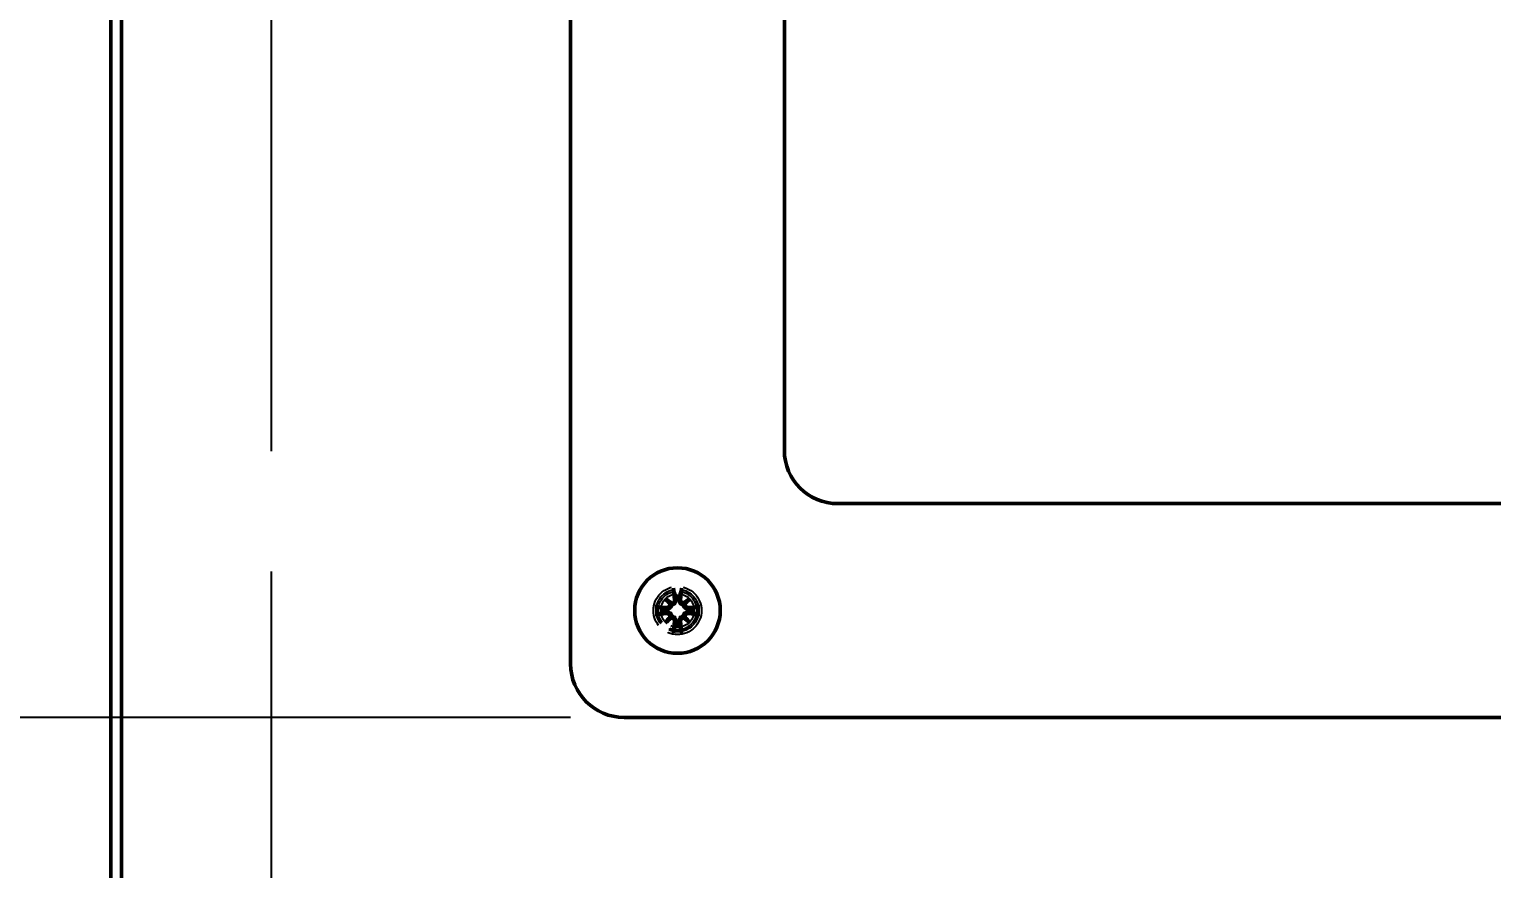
# Model space of a CAD drawing. Header units: millimetres. Extents: x 0 to 4200, y 0 to 2970.
# Drawn here: x 655.6 to 792.4, y 2121 to 2199.6 of the extents above; entities that cross this region are included whole.
import ezdxf

# ---------------------------------------------------------------- set-up
doc = ezdxf.new("R2010")
doc.units = ezdxf.units.MM
doc.header["$LTSCALE"] = 10
doc.linetypes.add('DASHED', pattern=[0.2067, 0.1654, -0.0413])
doc.layers.add('Co ban', color=7, linetype='Continuous', lineweight=50)
doc.layers.add('Dimension (ANSI)', color=7, linetype='Continuous', lineweight=25)
doc.layers.add('Manh', color=7, linetype='DASHED', lineweight=25, true_color=0x008000)
doc.styles.add('StandardAM_ANSI', font='')
doc.styles.get('StandardAM_ANSI').set_extended_font_data('VNI-Helve-Condense')
doc.dimstyles.new('Default - mm (ANSI)', dxfattribs={"dimscale": 10, "dimtxt": 5, "dimasz": 4, "dimexe": 2, "dimexo": 0.5, "dimgap": 0.8, "dimtad": 1, "dimtoh": 1, "dimdec": 0, "dimrnd": 1e-08, "dimzin": 4, "dimdsep": 46, "dimtxsty": 'StandardAM_ANSI', "dimcen": 0.09, "dimdle": 10, "dimclrd": 256, "dimclre": 256, "dimclrt": 256, "dimadec": 1, "dimazin": 1, "dimtfac": 0.61, "dimtofl": 0, "dimtmove": 0, "dimatfit": 3, "dimldrblk": 'DOT', "dimfxl": 1, "dimtolj": 1, "dimtzin": 4, "dimlwd": -1, "dimlwe": -1, "dimarcsym": 0})

# ---------------------------------------------------------------- blocks, each defined once
blk = doc.blocks.new('*D6')
at = {"layer": 'Defpoints', "color": 0, "transparency": 16777216}
for p in [(711.27, 2275.2), (560.53, 2135.2), (711.27, 2135.2)]:
    blk.add_point(p, dxfattribs=at)
at = {"layer": 'Dimension (ANSI)', "transparency": 16777216}
for p, q in [((706.27, 2275.2), (540.53, 2275.2)), ((560.53, 2235.2), (560.53, 2175.2)), ((706.27, 2135.2), (540.53, 2135.2))]:
    blk.add_line(p, q, dxfattribs=at)
for points in [[(553.86, 2235.2), (567.19, 2235.2), (560.53, 2275.2)], [(553.86, 2175.2), (567.19, 2175.2), (560.53, 2135.2)]]:
    blk.add_solid(points, dxfattribs=at)
at = {"layer": 'Dimension (ANSI)', "color": 150, "true_color": 0x0080ff, "transparency": 16777216, "insert": (501.46, 2159), "char_height": 50, "attachment_point": 1, "rotation": 90, "style": 'StandardAM_ANSI'}
blk.add_mtext('\\A1;140', dxfattribs=at)
blk = doc.blocks.new('_Dot')
at = {"color": 0, "linetype": 'ByBlock', "lineweight": -2}
blk.add_line((-0.5, 0), (-1, 0), dxfattribs=at)
at = {"color": 0, "linetype": 'ByBlock', "const_width": 0.5}
blk.add_lwpolyline([(-0.25, 0, 1), (0.25, 0, 1)], format="xyb", close=True, dxfattribs=at)
blk = doc.blocks.new('*D11')
at = {"layer": 'Defpoints', "color": 0, "transparency": 16777216}
for p in [(664.27, 2558.2), (444.27, 1852.2), (664.27, 1852.2)]:
    blk.add_point(p, dxfattribs=at)
at = {"layer": 'Dimension (ANSI)', "transparency": 16777216}
for p, q in [((659.27, 2558.2), (424.27, 2558.2)), ((444.27, 2518.2), (444.27, 1892.2)), ((659.27, 1852.2), (424.27, 1852.2))]:
    blk.add_line(p, q, dxfattribs=at)
for points in [[(437.61, 2518.2), (450.94, 2518.2), (444.27, 2558.2)], [(437.61, 1892.2), (450.94, 1892.2), (444.27, 1852.2)]]:
    blk.add_solid(points, dxfattribs=at)
at = {"layer": 'Dimension (ANSI)', "color": 150, "true_color": 0x0080ff, "transparency": 16777216, "insert": (385.21, 2156.4), "char_height": 50, "attachment_point": 1, "rotation": 90, "style": 'StandardAM_ANSI'}
blk.add_mtext('\\A1;706', dxfattribs=at)

msp = doc.modelspace()

# ---------------------------------------------------------------- linework, layer by layer
at = {"layer": 'Co ban'}
for p, q in [((663.27, 2025.94), (663.27, 2384.46)), ((664.27, 2025.94), (664.27, 2384.46)), ((664.27, 2384.46), (664.27, 2025.94)), ((706.27, 2140.2), (706.27, 2270.2)), ((726.27, 2160.2), (726.27, 2250.2)), ((921.27, 2155.2), (731.27, 2155.2)), ((715.11, 2146.36), (715.6, 2145.87)), ((715.6, 2145.87), (715.74, 2145.73)), ((716.95, 2145.87), (716.81, 2145.73)), ((717.43, 2146.36), (716.95, 2145.87)), ((715.11, 2144.04), (715.6, 2144.52)), ((715.6, 2144.52), (715.74, 2144.66)), ((716.95, 2144.52), (716.81, 2144.66)), ((717.43, 2144.04), (716.95, 2144.52)), ((1821.27, 2135.2), (711.27, 2135.2))]:
    msp.add_line(p, q, dxfattribs=at)
msp.add_circle((716.27, 2145.2), 4, dxfattribs=at)
for centre, radius, start, end in [((731.27, 2160.2), 5, 180, 270), ((716.27, 2145.2), 1.34, 82.3918, 97.6082), ((716.27, 2145.2), 1.34, 172.3918, 187.6082), ((716.27, 2145.2), 1.34, 352.3918, 7.6082), ((716.27, 2145.2), 1.34, 262.3918, 277.6082), ((711.27, 2140.2), 5, 180, 270)]:
    msp.add_arc(centre, radius, start, end, dxfattribs=at)
for centre, major_axis, ratio, start_param, end_param in [((716.68, 2145.25), (0.78, -6.44), 0.087156, 4.378084, 4.547777), ((715.87, 2145.25), (0.78, 6.44), 0.087156, 4.877001, 5.046694), ((716.23, 2144.79), (-6.44, 0.78), 0.087156, 4.877001, 5.046694), ((717, 2145.82), (-4.2, 4.86), 0.173648, 1.313224, 1.430376), ((715.65, 2144.47), (4.86, -4.2), 0.173648, 1.711217, 1.828368), ((715.37, 2145.86), (-0.188, -0.163), 0.868224, 2.023807, 2.409971), ((715.61, 2146.1), (-0.163, -0.188), 0.868224, 0.731621, 1.117785), ((716.9, 2144.47), (4.86, 4.2), 0.173648, 1.313224, 1.430376), ((716.94, 2146.1), (-0.163, 0.188), 0.868224, 2.023807, 2.409971), ((717.18, 2145.86), (-0.188, 0.163), 0.868224, 0.731621, 1.117785), ((715.55, 2145.82), (-4.2, -4.86), 0.173648, 1.711217, 1.828368), ((716.32, 2144.79), (-6.44, -0.78), 0.087156, 4.378084, 4.547777), ((716.23, 2145.6), (6.44, 0.78), 0.087156, 4.378084, 4.547777), ((717, 2144.57), (4.2, 4.86), 0.173648, 1.711217, 1.828368), ((715.65, 2145.92), (-4.86, -4.2), 0.173648, 1.313224, 1.430376), ((715.37, 2144.54), (0.188, -0.163), 0.868224, 0.731621, 1.117785), ((715.61, 2144.29), (0.163, -0.188), 0.868224, 2.023807, 2.409971), ((716.68, 2145.15), (-0.78, -6.44), 0.087156, 4.877001, 5.046694), ((715.87, 2145.15), (-0.78, 6.44), 0.087156, 4.378084, 4.547777), ((716.94, 2144.29), (0.163, 0.188), 0.868224, 0.731621, 1.117785), ((716.9, 2145.92), (-4.86, 4.2), 0.173648, 1.711217, 1.828368), ((717.18, 2144.54), (0.188, 0.163), 0.868224, 2.023807, 2.409971), ((715.55, 2144.57), (4.2, -4.86), 0.173648, 1.313224, 1.430376), ((716.32, 2145.6), (6.44, -0.78), 0.087156, 4.877001, 5.046694)]:
    msp.add_ellipse(centre, major_axis=major_axis, ratio=ratio, start_param=start_param, end_param=end_param, dxfattribs=at)
for points, knots in [([(715.92, 2147.09), (715.92, 2147.1), (715.92, 2147.11), (715.91, 2147.14), (715.91, 2147.16), (715.9, 2147.2), (715.9, 2147.22), (715.9, 2147.26), (715.89, 2147.28), (715.89, 2147.29)], [0.05658644, 0.05658644, 0.05658644, 0.05658644, 0.06161587, 0.06161587, 0.06775669, 0.06775669, 0.07390904, 0.07390904, 0.07912293, 0.07912293, 0.07912293, 0.07912293]), ([(716.66, 2147.29), (716.65, 2147.28), (716.65, 2147.26), (716.65, 2147.22), (716.64, 2147.2), (716.64, 2147.16), (716.63, 2147.14), (716.63, 2147.11), (716.63, 2147.1), (716.62, 2147.09)], [0.01947687, 0.01947687, 0.01947687, 0.01947687, 0.02469076, 0.02469076, 0.03084311, 0.03084311, 0.03698394, 0.03698394, 0.04201336, 0.04201336, 0.04201336, 0.04201336]), ([(714.18, 2145.58), (714.19, 2145.58), (714.21, 2145.58), (714.25, 2145.57), (714.27, 2145.57), (714.31, 2145.56), (714.33, 2145.56), (714.36, 2145.55), (714.37, 2145.55), (714.38, 2145.55)], [0.01947687, 0.01947687, 0.01947687, 0.01947687, 0.02469076, 0.02469076, 0.03084311, 0.03084311, 0.03698394, 0.03698394, 0.04201336, 0.04201336, 0.04201336, 0.04201336]), ([(715.74, 2145.73), (715.74, 2145.71), (715.73, 2145.68), (715.72, 2145.62), (715.7, 2145.58), (715.66, 2145.51), (715.63, 2145.47), (715.57, 2145.41), (715.53, 2145.39), (715.46, 2145.35), (715.42, 2145.34), (715.33, 2145.32), (715.28, 2145.32), (715.24, 2145.33), (715.23, 2145.33), (715.23, 2145.33), (715.22, 2145.33)], [-0.07279593, -0.07279593, -0.07279593, -0.07279593, -0.06545108, -0.06545108, -0.05320296, -0.05320296, -0.04095485, -0.04095485, -0.02870674, -0.02870674, -0.01435337, -0.01435337, 0, 0, 0, 0.00217911, 0.00217911, 0.00217911, 0.00217911]), ([(715.58, 2145.78), (715.58, 2145.78), (715.58, 2145.78), (715.58, 2145.74), (715.57, 2145.7), (715.54, 2145.62), (715.51, 2145.59), (715.46, 2145.54), (715.43, 2145.51), (715.35, 2145.48), (715.31, 2145.47), (715.26, 2145.47), (715.25, 2145.47), (715.24, 2145.47)], [0.02262944, 0.02262944, 0.02262944, 0.02262944, 0.02319765, 0.02319765, 0.0345489, 0.0345489, 0.04590016, 0.04590016, 0.05733835, 0.05733835, 0.06877655, 0.06877655, 0.07249221, 0.07249221, 0.07249221, 0.07249221]), ([(716, 2146.23), (716, 2146.2), (716, 2146.16), (715.97, 2146.08), (715.95, 2146.04), (715.91, 2145.98), (715.88, 2145.95), (715.81, 2145.91), (715.77, 2145.9), (715.72, 2145.9), (715.7, 2145.89), (715.69, 2145.89)], [0, 0, 0, 0, 0.01151442, 0.01151442, 0.02302884, 0.02302884, 0.0344178, 0.0344178, 0.04580676, 0.04580676, 0.0498478, 0.0498478, 0.0498478, 0.0498478]), ([(716.14, 2146.25), (716.14, 2146.25), (716.14, 2146.24), (716.15, 2146.19), (716.15, 2146.14), (716.13, 2146.05), (716.12, 2146.01), (716.08, 2145.94), (716.06, 2145.9), (716, 2145.84), (715.96, 2145.81), (715.89, 2145.77), (715.85, 2145.75), (715.79, 2145.74), (715.76, 2145.73), (715.74, 2145.73)], [0.18013192, 0.18013192, 0.18013192, 0.18013192, 0.18231103, 0.18231103, 0.1966644, 0.1966644, 0.21101777, 0.21101777, 0.22326588, 0.22326588, 0.23551399, 0.23551399, 0.24776211, 0.24776211, 0.25510696, 0.25510696, 0.25510696, 0.25510696]), ([(716.81, 2145.73), (716.79, 2145.73), (716.76, 2145.74), (716.69, 2145.75), (716.65, 2145.77), (716.58, 2145.81), (716.55, 2145.84), (716.49, 2145.9), (716.47, 2145.94), (716.43, 2146.01), (716.41, 2146.05), (716.4, 2146.14), (716.4, 2146.19), (716.4, 2146.23), (716.4, 2146.24), (716.4, 2146.25), (716.41, 2146.25)], [-0.07279593, -0.07279593, -0.07279593, -0.07279593, -0.06545108, -0.06545108, -0.05320296, -0.05320296, -0.04095485, -0.04095485, -0.02870674, -0.02870674, -0.01435337, -0.01435337, 0, 0, 0, 0.00217911, 0.00217911, 0.00217911, 0.00217911]), ([(716.86, 2145.89), (716.86, 2145.89), (716.86, 2145.89), (716.82, 2145.9), (716.78, 2145.9), (716.7, 2145.93), (716.67, 2145.96), (716.61, 2146.01), (716.59, 2146.04), (716.56, 2146.12), (716.55, 2146.16), (716.55, 2146.21), (716.55, 2146.22), (716.55, 2146.23)], [0.02262869, 0.02262869, 0.02262869, 0.02262869, 0.02311382, 0.02311382, 0.03450698, 0.03450698, 0.04590014, 0.04590014, 0.05733833, 0.05733833, 0.06877652, 0.06877652, 0.07249219, 0.07249219, 0.07249219, 0.07249219]), ([(717.33, 2145.33), (717.32, 2145.33), (717.32, 2145.33), (717.27, 2145.32), (717.22, 2145.32), (717.13, 2145.34), (717.09, 2145.35), (717.01, 2145.39), (716.98, 2145.41), (716.92, 2145.47), (716.89, 2145.51), (716.85, 2145.58), (716.83, 2145.62), (716.82, 2145.68), (716.81, 2145.71), (716.81, 2145.73)], [0.18013192, 0.18013192, 0.18013192, 0.18013192, 0.18231103, 0.18231103, 0.1966644, 0.1966644, 0.21101777, 0.21101777, 0.22326588, 0.22326588, 0.23551399, 0.23551399, 0.24776211, 0.24776211, 0.25510696, 0.25510696, 0.25510696, 0.25510696]), ([(717.31, 2145.47), (717.27, 2145.47), (717.23, 2145.47), (717.15, 2145.5), (717.12, 2145.52), (717.06, 2145.56), (717.03, 2145.59), (716.99, 2145.66), (716.98, 2145.7), (716.97, 2145.75), (716.97, 2145.77), (716.97, 2145.78)], [0, 0, 0, 0, 0.01151442, 0.01151442, 0.02302884, 0.02302884, 0.0344178, 0.0344178, 0.04580676, 0.04580676, 0.0498478, 0.0498478, 0.0498478, 0.0498478]), ([(718.17, 2145.55), (718.18, 2145.55), (718.19, 2145.55), (718.22, 2145.56), (718.24, 2145.56), (718.27, 2145.57), (718.3, 2145.57), (718.33, 2145.58), (718.35, 2145.58), (718.37, 2145.58)], [0.05658644, 0.05658644, 0.05658644, 0.05658644, 0.06161587, 0.06161587, 0.06775669, 0.06775669, 0.07390904, 0.07390904, 0.07912293, 0.07912293, 0.07912293, 0.07912293]), ([(714.38, 2144.85), (714.37, 2144.84), (714.36, 2144.84), (714.33, 2144.84), (714.31, 2144.83), (714.27, 2144.83), (714.25, 2144.82), (714.21, 2144.82), (714.19, 2144.82), (714.18, 2144.82)], [0.05658644, 0.05658644, 0.05658644, 0.05658644, 0.06161587, 0.06161587, 0.06775669, 0.06775669, 0.07390904, 0.07390904, 0.07912293, 0.07912293, 0.07912293, 0.07912293]), ([(715.22, 2145.07), (715.23, 2145.07), (715.23, 2145.07), (715.28, 2145.07), (715.33, 2145.07), (715.42, 2145.06), (715.46, 2145.04), (715.53, 2145), (715.57, 2144.98), (715.63, 2144.92), (715.66, 2144.89), (715.7, 2144.82), (715.72, 2144.78), (715.73, 2144.71), (715.74, 2144.68), (715.74, 2144.66)], [0.18013192, 0.18013192, 0.18013192, 0.18013192, 0.18231103, 0.18231103, 0.1966644, 0.1966644, 0.21101777, 0.21101777, 0.22326588, 0.22326588, 0.23551399, 0.23551399, 0.24776211, 0.24776211, 0.25510696, 0.25510696, 0.25510696, 0.25510696]), ([(715.24, 2144.92), (715.27, 2144.92), (715.32, 2144.92), (715.39, 2144.9), (715.43, 2144.88), (715.49, 2144.83), (715.52, 2144.8), (715.56, 2144.73), (715.57, 2144.69), (715.58, 2144.64), (715.58, 2144.63), (715.58, 2144.61)], [0, 0, 0, 0, 0.01151442, 0.01151442, 0.02302884, 0.02302884, 0.0344178, 0.0344178, 0.04580676, 0.04580676, 0.0498478, 0.0498478, 0.0498478, 0.0498478]), ([(715.69, 2144.5), (715.69, 2144.5), (715.69, 2144.5), (715.73, 2144.5), (715.77, 2144.49), (715.85, 2144.46), (715.88, 2144.44), (715.93, 2144.38), (715.96, 2144.35), (715.99, 2144.27), (716, 2144.23), (716, 2144.18), (716, 2144.17), (716, 2144.16)], [0.02262944, 0.02262944, 0.02262944, 0.02262944, 0.02319765, 0.02319765, 0.0345489, 0.0345489, 0.04590016, 0.04590016, 0.05733835, 0.05733835, 0.06877655, 0.06877655, 0.07249221, 0.07249221, 0.07249221, 0.07249221]), ([(715.74, 2144.66), (715.76, 2144.66), (715.79, 2144.66), (715.85, 2144.64), (715.89, 2144.62), (715.96, 2144.58), (716, 2144.55), (716.06, 2144.49), (716.08, 2144.46), (716.12, 2144.39), (716.13, 2144.34), (716.15, 2144.25), (716.15, 2144.2), (716.15, 2144.16), (716.14, 2144.15), (716.14, 2144.15), (716.14, 2144.14)], [-0.07279593, -0.07279593, -0.07279593, -0.07279593, -0.06545108, -0.06545108, -0.05320296, -0.05320296, -0.04095485, -0.04095485, -0.02870674, -0.02870674, -0.01435337, -0.01435337, 0, 0, 0, 0.00217911, 0.00217911, 0.00217911, 0.00217911]), ([(716.41, 2144.14), (716.4, 2144.15), (716.4, 2144.15), (716.4, 2144.2), (716.4, 2144.25), (716.41, 2144.34), (716.43, 2144.39), (716.47, 2144.46), (716.49, 2144.49), (716.55, 2144.55), (716.58, 2144.58), (716.65, 2144.62), (716.69, 2144.64), (716.76, 2144.66), (716.79, 2144.66), (716.81, 2144.66)], [0.18013192, 0.18013192, 0.18013192, 0.18013192, 0.18231103, 0.18231103, 0.1966644, 0.1966644, 0.21101777, 0.21101777, 0.22326588, 0.22326588, 0.23551399, 0.23551399, 0.24776211, 0.24776211, 0.25510696, 0.25510696, 0.25510696, 0.25510696]), ([(716.55, 2144.16), (716.55, 2144.2), (716.55, 2144.24), (716.57, 2144.32), (716.59, 2144.35), (716.64, 2144.41), (716.67, 2144.44), (716.74, 2144.48), (716.78, 2144.49), (716.83, 2144.5), (716.85, 2144.5), (716.86, 2144.5)], [0, 0, 0, 0, 0.01154742, 0.01154742, 0.02309483, 0.02309483, 0.0344508, 0.0344508, 0.04580677, 0.04580677, 0.04984781, 0.04984781, 0.04984781, 0.04984781]), ([(716.81, 2144.66), (716.81, 2144.68), (716.82, 2144.71), (716.83, 2144.78), (716.85, 2144.82), (716.89, 2144.89), (716.92, 2144.92), (716.98, 2144.98), (717.01, 2145), (717.09, 2145.04), (717.13, 2145.06), (717.22, 2145.07), (717.27, 2145.07), (717.31, 2145.07), (717.32, 2145.07), (717.32, 2145.07), (717.33, 2145.07)], [-0.07279593, -0.07279593, -0.07279593, -0.07279593, -0.06545108, -0.06545108, -0.05320296, -0.05320296, -0.04095485, -0.04095485, -0.02870674, -0.02870674, -0.01435337, -0.01435337, 0, 0, 0, 0.00217911, 0.00217911, 0.00217911, 0.00217911]), ([(716.97, 2144.61), (716.97, 2144.61), (716.97, 2144.62), (716.97, 2144.65), (716.98, 2144.7), (717.01, 2144.77), (717.03, 2144.8), (717.09, 2144.86), (717.12, 2144.88), (717.2, 2144.91), (717.24, 2144.92), (717.29, 2144.92), (717.3, 2144.92), (717.31, 2144.92)], [0.02262944, 0.02262944, 0.02262944, 0.02262944, 0.02319765, 0.02319765, 0.0345489, 0.0345489, 0.04590016, 0.04590016, 0.05733835, 0.05733835, 0.06877655, 0.06877655, 0.07249221, 0.07249221, 0.07249221, 0.07249221]), ([(718.37, 2144.82), (718.35, 2144.82), (718.33, 2144.82), (718.3, 2144.82), (718.27, 2144.83), (718.24, 2144.83), (718.22, 2144.84), (718.19, 2144.84), (718.18, 2144.84), (718.17, 2144.85)], [0.01947687, 0.01947687, 0.01947687, 0.01947687, 0.02469076, 0.02469076, 0.03084311, 0.03084311, 0.03698394, 0.03698394, 0.04201336, 0.04201336, 0.04201336, 0.04201336]), ([(715.89, 2143.1), (715.89, 2143.12), (715.9, 2143.14), (715.9, 2143.17), (715.9, 2143.2), (715.91, 2143.24), (715.91, 2143.26), (715.92, 2143.28), (715.92, 2143.29), (715.92, 2143.3)], [0.01947687, 0.01947687, 0.01947687, 0.01947687, 0.02469076, 0.02469076, 0.03084311, 0.03084311, 0.03698394, 0.03698394, 0.04201336, 0.04201336, 0.04201336, 0.04201336]), ([(716.62, 2143.3), (716.63, 2143.29), (716.63, 2143.28), (716.63, 2143.26), (716.64, 2143.24), (716.64, 2143.2), (716.65, 2143.17), (716.65, 2143.14), (716.65, 2143.12), (716.66, 2143.1)], [0.05658644, 0.05658644, 0.05658644, 0.05658644, 0.06161587, 0.06161587, 0.06775669, 0.06775669, 0.07390904, 0.07390904, 0.07912293, 0.07912293, 0.07912293, 0.07912293])]:
    msp.add_open_spline(points, degree=3, knots=knots, dxfattribs=at)
for points, weights in [([(715.92, 2147.09), (716.03, 2146.76), (716.1, 2146.52)], [1.00291629593, 1.01778265824, 1]), ([(716.45, 2146.52), (716.52, 2146.76), (716.62, 2147.09)], [1, 1.01778265823, 1.00291629593]), ([(714.95, 2145.37), (714.71, 2145.45), (714.38, 2145.55)], [1, 1.01778265823, 1.00291629593]), ([(716.1, 2146.52), (716.12, 2146.37), (716.14, 2146.25)], [1, 1.12437348596, 1.24767116976]), ([(716.41, 2146.25), (716.43, 2146.37), (716.45, 2146.52)], [1.24767116976, 1.12437348596, 1]), ([(718.17, 2145.55), (717.84, 2145.45), (717.6, 2145.37)], [1.00291629593, 1.01778265824, 1]), ([(714.38, 2144.85), (714.71, 2144.95), (714.95, 2145.02)], [1.00291629593, 1.01778265824, 1]), ([(715.22, 2145.33), (715.1, 2145.35), (714.95, 2145.37)], [1.24767116976, 1.12437348596, 1]), ([(714.95, 2145.02), (715.1, 2145.05), (715.22, 2145.07)], [1, 1.12437348596, 1.24767116976]), ([(716.14, 2144.14), (716.12, 2144.02), (716.1, 2143.87)], [1.24767116976, 1.12437348596, 1]), ([(716.45, 2143.87), (716.43, 2144.02), (716.41, 2144.14)], [1, 1.12437348596, 1.24767116976]), ([(717.6, 2145.37), (717.45, 2145.35), (717.33, 2145.33)], [1, 1.12437348596, 1.24767116976]), ([(717.33, 2145.07), (717.45, 2145.05), (717.6, 2145.02)], [1.24767116976, 1.12437348596, 1]), ([(717.6, 2145.02), (717.84, 2144.95), (718.17, 2144.85)], [1, 1.01778265823, 1.00291629593]), ([(716.1, 2143.87), (716.03, 2143.64), (715.92, 2143.3)], [1, 1.01778265822, 1.00291629593]), ([(716.62, 2143.3), (716.52, 2143.64), (716.45, 2143.87)], [1.00291629593, 1.01778265823, 1])]:
    msp.add_rational_spline(points, weights, degree=2, dxfattribs=at)
at = {"layer": 'Manh', "ltscale": 27.253675}
msp.add_line((678.27, 2543.2), (678.27, 1867.2), dxfattribs=at)
at = {"layer": 'Manh', "ltscale": 2.692601}
msp.add_circle((716.27, 2145.2), 2.25, dxfattribs=at)
at = {"layer": 'Manh', "ltscale": 2.393412}
msp.add_circle((716.27, 2145.2), 2, dxfattribs=at)
at = {"layer": 'Manh', "ltscale": 2.166693}
msp.add_circle((716.27, 2145.2), 1.81, dxfattribs=at)
at = {"layer": 'Manh', "ltscale": 1.879507}
msp.add_circle((716.27, 2145.2), 1.57, dxfattribs=at)

# ---------------------------------------------------------------- dimensions: what is measured, and where the dimension line sits
at = {"layer": 'Dimension (ANSI)'}
for base, p1, p2, picture, middle in [((444.27, 1852.2), (664.27, 2558.2), (664.27, 1852.2), '*D11', (444.27, 2205.2)), ((560.53, 2135.2), (711.27, 2275.2), (711.27, 2135.2), '*D6', (560.53, 2205.2))]:
    dim = msp.add_linear_dim(base=base, p1=p1, p2=p2, angle=270, dimstyle='Default - mm (ANSI)', override={"dimgap": 0.8, "dimtoh": 0, "dimdec": 0, "dimtol": 0, "dimlim": 0, "dimtp": 0, "dimtm": 0, "dimtdec": 2, "dimatfit": 1}, dxfattribs=at)
    dim.commit()
    dim.dimension.update_dxf_attribs({"geometry": picture, "text_midpoint": middle, "dimtype": 160})

doc.saveas('drawing.dxf')
